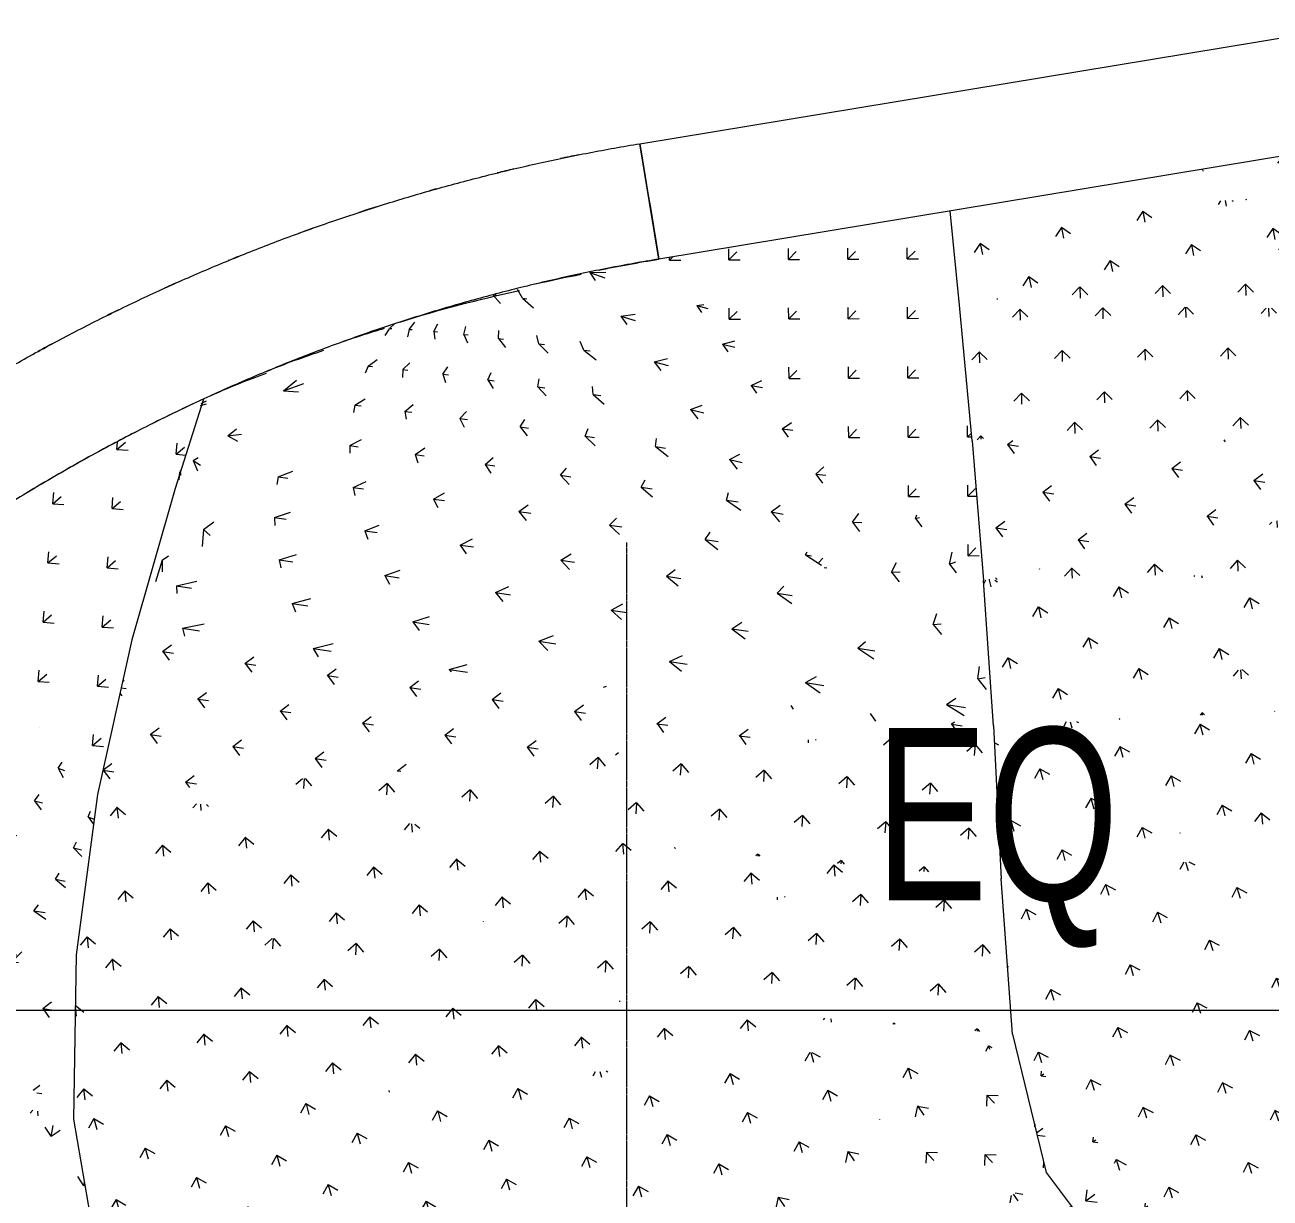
# Model space of a CAD drawing. Header units: millimetres. Extents: x 15878 to 679837, y -72324 to 391440.
# Drawn here: x 49766 to 55089, y -13155 to -8139 of the extents above; entities that cross this region are included whole.
import ezdxf

# ---------------------------------------------------------------- set-up
doc = ezdxf.new("R2010")
doc.units = ezdxf.units.MM
doc.linetypes.add('Grid Line__1_200_', pattern=[10.5, 6, -1.5, 1.5, -1.5])
for name, color, linetype, lineweight in [('A-ANNO-DIMS', 211, 'Continuous', 5), ('A-ANNO-DIMS-500', 211, 'Continuous', 5), ('A-FLOR', 192, 'Continuous', 5), ('A-FLOR-PATT', 8, 'Continuous', 5), ('A-WALL', 113, 'Continuous', 5), ('S-GRID', 1, 'Continuous', 5)]:
    doc.layers.add(name, color=color, linetype=linetype, lineweight=lineweight)
doc.styles.add('Arial', font='arial.ttf', dxfattribs={"width": 0.7, "height": 737.649701})
doc.dimstyles.new('Linear_-_1_5mm_Arial', dxfattribs={"dimscale": 304.8, "dimtxt": 750, "dimasz": 1.64042, "dimexe": 1.64042, "dimexo": 0.0625, "dimgap": 0.82021, "dimtad": 1, "dimdec": 0, "dimzin": 0, "dimdsep": 46, "dimtxsty": 'Arial', "dimblk1": 'OBLIQUE', "dimblk2": 'OBLIQUE', "dimsah": 1, "dimcen": 0.09, "dimadec": 0, "dimazin": 0, "dimtfac": 1, "dimtdec": 4, "dimtix": 1, "dimtmove": 0, "dimatfit": 3, "dimfxl": 1.64042, "dimfxlon": 1, "dimtvp": 1, "dimtolj": 1, "dimtzin": 0, "dimarcsym": 2})

# ---------------------------------------------------------------- blocks, each defined once
blk = doc.blocks.new('Walls 12 - Walls 12-7980075-1_F')
at = {"layer": 'A-WALL', "flags": 128}
for points in [[(52394.6, -8646.9), (52406.2, -8717.4), (52417.8, -8787.9), (52429.5, -8858.4), (52441.1, -8928.8), (52452.7, -8999.3), (52464.4, -9069.8), (52476, -9140.3)], [(49267, -10475.8), (49225.2, -10417.9), (49183.4, -10359.9), (49141.6, -10302), (49099.8, -10244.1), (49058, -10186.2), (49016.2, -10128.2), (48974.4, -10070.3)]]:
    blk.add_lwpolyline(points, dxfattribs=at)
at = {"layer": 'A-WALL'}
for points in [[(48974.4, -10070.3), (49033.8, -10027.4), (49153.8, -9943.3), (49337.2, -9822), (49523.8, -9705.7), (49713.5, -9594.5), (49906.2, -9488.5), (50101.6, -9387.8), (50299.8, -9292.4), (50500.4, -9202.5), (50703.4, -9118), (50908.6, -9039.1), (51115.9, -8965.7), (51325.1, -8898), (51536.1, -8836), (51748.6, -8779.8), (51962.7, -8729.3), (52178, -8684.7), (52322.2, -8658.9), (52394.6, -8646.9)], [(52476, -9140.3), (52403.9, -9152.2), (52260.1, -9178), (52045.6, -9223.1), (51832.4, -9274.3), (51620.9, -9331.6), (51411, -9395), (51203.1, -9464.4), (50997.3, -9539.8), (50793.7, -9621.1), (50592.6, -9708.3), (50394, -9801.2), (50198.2, -9899.7), (50005.4, -10003.9), (49815.6, -10113.6), (49629.1, -10228.8), (49445.9, -10349.2), (49326.2, -10433), (49267, -10475.8)]]:
    blk.add_open_spline(points, degree=3, dxfattribs=at)
blk = doc.blocks.new('FP_183-1_F')
at = {"layer": 'A-FLOR-PATT'}
for p, q in [((49185.5, -10534.3), (49188.6, -10574.3)), ((49189.2, -10531.7), (49228.7, -10537.6)), ((49210.3, -10516.6), (49244.4, -10496.7)), ((49216.7, -10758.2), (49268.8, -10725.7)), ((49216.7, -10758.2), (49259.7, -10765)), ((49216.7, -10758.2), (49226.4, -10799.9)), ((49515.4, -10813), (49536.7, -10797.2)), ((49515.4, -10813), (49550.6, -10821)), ((49515.4, -10813), (49524.5, -10855.1)), ((48927.4, -10929.3), (48983.1, -10897.5)), ((48927.4, -10929.3), (48977.9, -10935.3)), ((48927.4, -10929.3), (48944.2, -10969.3)), ((49282.4, -10977.7), (49327.5, -10947)), ((49282.4, -10977.7), (49325, -10984.7)), ((49282.4, -10977.7), (49298.6, -11018.1)), ((49577.8, -11034.5), (49612.4, -11005.1)), ((48619, -11096.3), (48678.3, -11065.3)), ((49577.8, -11034.5), (49612.5, -11042.7)), ((49577.8, -11034.5), (49593.3, -11075.2)), ((48619, -11096.3), (48677.2, -11101.7)), ((48619, -11096.3), (48643.1, -11134.7)), ((49031.3, -11139.9), (49079.8, -11109.7)), ((49031.3, -11139.9), (49081.4, -11146.2)), ((49031.3, -11139.9), (49054.7, -11178.7)), ((49382.9, -11190.2), (49420.8, -11161.1)), ((49829, -11140.8), (49829.4, -11141.9)), ((48291.3, -11258.4), (48354.2, -11228.4)), ((49382.9, -11190.2), (49425, -11197.5)), ((49382.9, -11190.2), (49405.7, -11229.3)), ((49674.7, -11248.6), (49702.2, -11220.9)), ((48291.3, -11258.4), (48357.3, -11263.6)), ((48291.3, -11258.4), (48322.7, -11295.5)), ((48761.8, -11298.9), (48813.8, -11269.4)), ((49674.7, -11248.6), (49709, -11257)), ((49674.7, -11248.6), (49696.8, -11287.9)), ((48761.8, -11298.9), (48819.5, -11304.6)), ((48761.8, -11298.9), (48792.6, -11336.3)), ((49170.6, -11344.4), (49211.8, -11315.7)), ((49907.8, -11316.3), (49925, -11290.3)), ((49907.8, -11316.3), (49934.3, -11326)), ((49907.8, -11316.3), (49929.1, -11355.9)), ((49170.6, -11344.4), (49220.2, -11350.9)), ((49170.6, -11344.4), (49200.7, -11382.1)), ((49518.6, -11396.3), (49549.1, -11368.6)), ((48473.6, -11454.1), (48529.1, -11425.3)), ((49518.6, -11396.3), (49560.2, -11403.7)), ((49518.6, -11396.3), (49547.9, -11434.3)), ((49806.6, -11455.9), (49826.7, -11429.6)), ((48473.6, -11454.1), (48539.1, -11459.5)), ((48473.6, -11454.1), (48511.9, -11490.3)), ((48940.6, -11496.4), (48985.1, -11468.1)), ((48940.6, -11496.4), (48997.8, -11502.3)), ((48940.6, -11496.4), (48978.1, -11532.9)), ((49806.6, -11455.9), (49840.3, -11464.5)), ((49806.6, -11455.9), (49835.2, -11494.1)), ((49345.6, -11543.4), (49379.4, -11515.9)), ((49345.6, -11543.4), (49394.7, -11550.1)), ((49345.6, -11543.4), (49382.5, -11580.1)), ((50035.8, -11524.5), (50045.8, -11499.9)), ((50035.8, -11524.5), (50060.9, -11534)), ((50035.8, -11524.5), (50058, -11555.1)), ((49689.7, -11596.5), (49712.9, -11570.1)), ((49689.7, -11596.5), (49730.8, -11604.1)), ((49689.7, -11596.5), (49725.8, -11633.4)), ((48712.5, -11633.9), (48740.4, -11617.8)), ((49973.8, -11657), (49986.6, -11632)), ((49973.8, -11657), (50007, -11665.6)), ((49973.8, -11657), (50009.1, -11694.1)), ((49155.6, -11689.2), (49192.6, -11662)), ((49155.6, -11689.2), (49212.4, -11695.3)), ((49155.6, -11689.2), (49200, -11724.9)), ((49556.8, -11737.4), (49583, -11711)), ((49556.8, -11737.4), (49605.4, -11744.2)), ((49556.8, -11737.4), (49600.4, -11773.3)), ((49896.8, -11791.4), (49912.4, -11766.1)), ((49896.8, -11791.4), (49937.4, -11799.1)), ((49896.8, -11791.4), (49939.7, -11827.4)), ((49407.4, -11878.1), (49436.7, -11851.8)), ((49407.4, -11878.1), (49463.6, -11884.3)), ((49407.4, -11878.1), (49458.7, -11913.1)), ((49804.4, -11927.1), (49823, -11901.6)), ((49804.4, -11927.1), (49852.5, -11934)), ((49804.4, -11927.1), (49855, -11962.3))]:
    blk.add_line(p, q, dxfattribs=at)
blk = doc.blocks.new('FP_185-1_F')
at = {"layer": 'A-FLOR-PATT'}
for p, q in [((51766.3, -9293.4), (51799.1, -9330.7)), ((51770.7, -9292.3), (51780.5, -9293.4)), ((51893.1, -9307.5), (51872.1, -9269.7)), ((51893.1, -9307.5), (51911.8, -9310)), ((51893.1, -9307.5), (51939.6, -9348.6)), ((51680, -9316.6), (51680.5, -9317.3)), ((51325.6, -9435.4), (51344.8, -9418.2)), ((51408.3, -9440.6), (51433, -9409.8)), ((51514, -9449.2), (51530.7, -9417.1)), ((51322.6, -9439.1), (51304.6, -9466.3)), ((51324.7, -9436.5), (51334.3, -9436.8)), ((51408.3, -9440.6), (51400.6, -9472.5)), ((51408.3, -9440.6), (51421, -9441.5)), ((51514, -9449.2), (51529.6, -9450.6)), ((51514, -9449.2), (51518.4, -9483.1)), ((51641.5, -9462.3), (51650.2, -9429.1)), ((51641.5, -9462.3), (51660, -9464.4)), ((51641.5, -9462.3), (51658.1, -9498.4)), ((51790.9, -9480.1), (51791.5, -9445.6)), ((51962.1, -9502.4), (51954.7, -9466.7)), ((51790.9, -9480.1), (51812.3, -9482.7)), ((51790.9, -9480.1), (51819.6, -9518.2)), ((51962.1, -9502.4), (51986.4, -9505.7)), ((51962.1, -9502.4), (52003, -9542.6)), ((52155.1, -9529.2), (52139.7, -9492.3)), ((52155.1, -9529.2), (52182.4, -9533.1)), ((52155.1, -9529.2), (52208.2, -9571.4)), ((51233, -9597.6), (51271.4, -9569.1)), ((51233, -9597.6), (51219.7, -9628.5)), ((51233, -9597.6), (51251.4, -9599.4)), ((51381.5, -9612.9), (51380.4, -9645.8)), ((51381.5, -9612.9), (51411.9, -9583.1)), ((51381.5, -9612.9), (51402.9, -9615.2)), ((51552, -9632.7), (51574.3, -9601.6)), ((51552, -9632.7), (51576.3, -9635.6)), ((51552, -9632.7), (51563.1, -9667.8)), ((51744.4, -9657), (51758.6, -9624.7)), ((51744.4, -9657), (51771.5, -9660.6)), ((51744.4, -9657), (51767.6, -9694.2)), ((51958.6, -9685.9), (51964.7, -9652.3)), ((51958.6, -9685.9), (51988.6, -9690)), ((51958.6, -9685.9), (51993.9, -9725.1)), ((52194.6, -9719.2), (52192.7, -9684.4)), ((51176.4, -9764.5), (51220.4, -9737)), ((52194.6, -9719.2), (52227.5, -9723.9)), ((52194.6, -9719.2), (52242.1, -9760.5)), ((51176.4, -9764.5), (51169.8, -9796.5)), ((51176.4, -9764.5), (51203.5, -9767.8)), ((51389.9, -9791.2), (51425.9, -9762.4)), ((51389.9, -9791.2), (51419.9, -9795)), ((51389.9, -9791.2), (51395.4, -9825.3)), ((51625.3, -9822.3), (51653.2, -9792.2)), ((51625.3, -9822.3), (51658.2, -9826.7)), ((51625.3, -9822.3), (51643, -9858.5)), ((51882.5, -9857.8), (51902.3, -9826.4)), ((51882.5, -9857.8), (51918.2, -9862.8)), ((51882.5, -9857.8), (51912.3, -9896.1)), ((52161.5, -9897.7), (52173.2, -9865.1)), ((52161.5, -9897.7), (52200.1, -9903.3)), ((52161.5, -9897.7), (52203.5, -9938.1)), ((51155.2, -9937.5), (51204.8, -9911)), ((51155.2, -9937.5), (51190.9, -9942.3)), ((51155.2, -9937.5), (51155.2, -9970.7)), ((51433.7, -9975.5), (51475.1, -9947.7)), ((52462.3, -9941.9), (52465.9, -9908)), ((52462.3, -9941.9), (52503.8, -9948.1)), ((52462.3, -9941.9), (52516.4, -9984.3)), ((51433.7, -9975.5), (51472.2, -9980.9)), ((51433.7, -9975.5), (51445.8, -10010.8)), ((51733.9, -10017.9), (51767.3, -9988.8)), ((50847.8, -10071.7), (50911, -10047.5)), ((51733.9, -10017.9), (51775.3, -10023.8)), ((51733.9, -10017.9), (51758.2, -10055.3)), ((52055.9, -10064.6), (52081.3, -10034.2)), ((50847.8, -10071.7), (50842.2, -10103.8)), ((50847.8, -10071.7), (50889.2, -10077.4)), ((51169.4, -10116.7), (51224.5, -10091.2)), ((52055.9, -10064.6), (52100.3, -10071.1)), ((52055.9, -10064.6), (52092.4, -10104)), ((52399.7, -10115.4), (52417, -10083.8)), ((51169.4, -10116.7), (51213.6, -10123)), ((51169.4, -10116.7), (51176, -10151)), ((51512.7, -10166.1), (51559.7, -10139.2)), ((51512.7, -10166.1), (51559.9, -10172.9)), ((51512.7, -10166.1), (51531.5, -10202.4)), ((52399.7, -10115.4), (52446.9, -10122.5)), ((52399.7, -10115.4), (52448.3, -10156.9)), ((52765.3, -10170.5), (52774.4, -10137.5)), ((51877.8, -10219.6), (51916.7, -10191.4)), ((51877.8, -10219.6), (51927.9, -10227)), ((51877.8, -10219.6), (51908.7, -10258.1)), ((52765.3, -10170.5), (52815.3, -10178.1)), ((52765.3, -10170.5), (52826, -10214)), ((50832.4, -10245.6), (50901.1, -10222.4)), ((50832.4, -10245.6), (50882.4, -10252.8)), ((50832.4, -10245.6), (50833.5, -10278.9)), ((52264.7, -10277.3), (52295.5, -10247.8)), ((51218.9, -10302), (51279.5, -10277.5)), ((51218.9, -10302), (51271.8, -10309.8)), ((51218.9, -10302), (51232.1, -10337.5)), ((52264.7, -10277.3), (52317.6, -10285.3)), ((52264.7, -10277.3), (52307.8, -10317.9)), ((52673.3, -10339.1), (52696, -10308.3)), ((51627.1, -10362.6), (51679.7, -10336.7)), ((51627.1, -10362.6), (51682.9, -10371)), ((51627.1, -10362.6), (51652.5, -10400.2)), ((52673.3, -10339.1), (52729.1, -10347.6)), ((52673.3, -10339.1), (52728.5, -10381.7)), ((50852.4, -10425.7), (50926.7, -10403.5)), ((50852.4, -10425.7), (50911, -10434.4)), ((50852.4, -10425.7), (50860.1, -10460.1)), ((52057.1, -10427.3), (52101.5, -10400.1)), ((52057.1, -10427.3), (52115.7, -10436.2)), ((52057.1, -10427.3), (52094.6, -10466.9)), ((53103.5, -10404.9), (53110.1, -10391.2)), ((53103.5, -10404.9), (53128.8, -10408.7)), ((53103.5, -10404.9), (53170.9, -10449.5)), ((51303.8, -10493.5), (51370, -10469.9)), ((52508.8, -10496), (52545.1, -10467.5)), ((50413.2, -10536.8), (50501.1, -10516.9)), ((50413.2, -10536.8), (50477.5, -10546.6)), ((50413.2, -10536.8), (50415.3, -10570.3)), ((51303.8, -10493.5), (51365.3, -10502.8)), ((51303.8, -10493.5), (51323.7, -10530.1)), ((51776.9, -10565.3), (51835, -10540.3)), ((52508.8, -10496), (52570.3, -10505.4)), ((52508.8, -10496), (52558.5, -10537.6)), ((52982.1, -10568.6), (53010.4, -10538.8)), ((50907.8, -10612), (50987.6, -10590.7)), ((51776.9, -10565.3), (51841.3, -10575.1)), ((51776.9, -10565.3), (51808.9, -10604)), ((52982.1, -10568.6), (53046.5, -10578.5)), ((52982.1, -10568.6), (53043.9, -10612.3)), ((50907.8, -10612), (50975, -10622.2)), ((50907.8, -10612), (50922.1, -10647.6)), ((52271.7, -10641), (52321.7, -10614.7)), ((52271.7, -10641), (52338.9, -10651.3)), ((52271.7, -10641), (52315.9, -10681.7)), ((50439.1, -10717.9), (50532.5, -10699)), ((51424.1, -10691.1), (51495.8, -10668.4)), ((51424.1, -10691.1), (51494.2, -10701.8)), ((51424.1, -10691.1), (51450.6, -10728.8)), ((52788.1, -10720.6), (52830, -10693)), ((50439.1, -10717.9), (50512, -10729.2)), ((50439.1, -10717.9), (50447.9, -10752.6)), ((51962.1, -10774), (52025.6, -10750)), ((52788.1, -10720.6), (52858.2, -10731.4)), ((52788.1, -10720.6), (52844.5, -10763.3)), ((50998.6, -10804.4), (51083.9, -10784.1)), ((50998.6, -10804.4), (51074.4, -10816.2)), ((50998.6, -10804.4), (51019.6, -10841.2)), ((51962.1, -10774), (52035, -10785.2)), ((51962.1, -10774), (52000.7, -10813.8)), ((53326.2, -10803.9), (53360, -10775)), ((53326.2, -10803.9), (53399.2, -10815.3)), ((53326.2, -10803.9), (53394.7, -10848.7)), ((52521.6, -10860.7), (52577.1, -10835.3)), ((51579.8, -10894.7), (51657, -10873)), ((51579.8, -10894.7), (51658.4, -10906.9)), ((51579.8, -10894.7), (51588.1, -10904.6)), ((52521.6, -10860.7), (52597.5, -10872.4)), ((52521.6, -10860.7), (52572.4, -10902.5)), ((52239.6, -10969.7), (52251.7, -10965.6)), ((53102.8, -10951), (53150.3, -10924.4)), ((53102.8, -10951), (53181.5, -10963.3)), ((53102.8, -10951), (53165.8, -10994.9)), ((53705.6, -11045.1), (53745, -11017.1)), ((53705.6, -11045.1), (53787.2, -11057.8)), ((53705.6, -11045.1), (53780.7, -11090.9))]:
    blk.add_line(p, q, dxfattribs=at)
blk = doc.blocks.new('FP_186-1_F')
at = {"layer": 'A-FLOR-PATT'}
for p, q in [((50871.5, -9703.7), (50926.4, -9658.5)), ((50871.5, -9703.7), (50957.8, -9672.2)), ((50871.5, -9703.7), (50935.5, -9707.3)), ((50516.8, -9766.5), (50542.4, -9758.4)), ((50519.8, -9757), (50541.6, -9746.7)), ((50633.1, -9895.6), (50670.9, -9866)), ((50633.1, -9895.6), (50691.2, -9888.9)), ((50633.1, -9895.6), (50674.3, -9918.7)), ((50485.5, -10001.7), (50506.3, -9988.4)), ((50485.5, -10001.7), (50515.6, -10021)), ((50485.5, -10001.7), (50504.1, -10045.4)), ((50426.6, -10050.8), (50424.1, -10084.7)), ((50428.7, -10044.2), (50430.2, -10065.8)), ((50529.8, -10297), (50573.1, -10263.3)), ((50529.8, -10297), (50522.8, -10369)), ((50529.8, -10297), (50557.8, -10322)), ((50353, -10427.1), (50323.5, -10519.4)), ((50353, -10427.1), (50379.2, -10409.2)), ((50353, -10427.1), (50353, -10477.6))]:
    blk.add_line(p, q, dxfattribs=at)
blk = doc.blocks.new('FP_187-1_F')
at = {"layer": 'A-FLOR-PATT'}
for p, q in [((52180.2, -9198), (52249, -9195.6)), ((52180.2, -9198), (52245.2, -9219.9)), ((52180.2, -9198), (52204.2, -9232.1)), ((52638.2, -9338.9), (52667.7, -9334.4)), ((52638.2, -9338.9), (52684.8, -9351.2)), ((52638.2, -9338.9), (52657.9, -9369.2)), ((52312.7, -9383.7), (52375.2, -9375.7)), ((52312.7, -9383.7), (52374.8, -9402.9)), ((52312.7, -9383.7), (52338.8, -9419.5)), ((52748.3, -9504.5), (52800.8, -9489.7)), ((52748.3, -9504.5), (52800.3, -9516.3)), ((52748.3, -9504.5), (52770.2, -9536.7)), ((52456.6, -9578.9), (52512.8, -9565.5)), ((52456.6, -9578.9), (52515.7, -9595.5)), ((52456.6, -9578.9), (52484.9, -9616.5)), ((52869.9, -9680.1), (52916, -9659.6)), ((52869.9, -9680.1), (52919, -9689.1)), ((52869.9, -9680.1), (52893.9, -9714.1)), ((52611.9, -9783.6), (52661.8, -9764.8)), ((52611.9, -9783.6), (52668.1, -9797.7)), ((52611.9, -9783.6), (52642.3, -9823)), ((53002.9, -9865.4), (53042.7, -9839.4)), ((53002.9, -9865.4), (53049, -9871.8)), ((53002.9, -9865.4), (53029.1, -9901.2)), ((52778.6, -9997.6), (52822.2, -9973.6)), ((52778.6, -9997.6), (52831.9, -10009.2)), ((52778.6, -9997.6), (52811.2, -10038.8)), ((53147.4, -10060.4), (53180.9, -10029)), ((53147.4, -10060.4), (53190.5, -10064.3)), ((53147.4, -10060.4), (53175.7, -10098)), ((52956.7, -10220.9), (52994, -10191.7)), ((52956.7, -10220.9), (53007, -10230.1)), ((52956.7, -10220.9), (52991.3, -10263.8)), ((53303.2, -10264.9), (53330.4, -10228.2)), ((53303.2, -10264.9), (53343.5, -10266.3)), ((53303.2, -10264.9), (53333.7, -10304.4)), ((53573.6, -10248.7), (53579.4, -10233.6)), ((53573.6, -10248.7), (53590.9, -10244.9)), ((53573.6, -10248.7), (53599.9, -10284.6)), ((53160.3, -10437.8), (53177.1, -10419)), ((53718.7, -10443.9), (53729.4, -10393.6)), ((53182.5, -10458.6), (53193.4, -10460.1)), ((53470.5, -10479), (53491.4, -10436.9)), ((53470.5, -10479), (53507.8, -10477.9)), ((53470.5, -10479), (53503.1, -10520.2)), ((53718.7, -10443.9), (53745.8, -10434.5)), ((53718.7, -10443.9), (53747.1, -10481.6)), ((53649.2, -10702.4), (53663.8, -10655.2)), ((53649.2, -10702.4), (53683.5, -10698.9)), ((53649.2, -10702.4), (53683.9, -10745.3)), ((53839.2, -10935.1), (53847.5, -10882.7)), ((53839.2, -10935.1), (53870.6, -10929.2)), ((53839.2, -10935.1), (53876, -10979.7))]:
    blk.add_line(p, q, dxfattribs=at)
blk = doc.blocks.new('DIMBLOCK19-1_F')
at = {"layer": 'A-ANNO-DIMS-500'}
for p, q in [((49501.8, -11851.2), (49501.8, -12851.2)), ((49501.8, -12351.2), (49501.8, -11851.2)), ((58314.3, -11851.2), (58314.3, -12851.2)), ((58314.3, -12351.2), (58314.3, -11851.2)), ((49501.8, -12351.2), (49751.8, -12101.2)), ((58314.3, -12351.2), (58564.3, -12101.2)), ((49501.8, -12351.2), (49251.8, -12601.2)), ((49501.8, -12351.2), (58314.3, -12351.2)), ((58314.3, -12351.2), (58064.3, -12601.2))]:
    blk.add_line(p, q, dxfattribs=at)
at = {"layer": 'A-ANNO-DIMS-500', "color": 0, "insert": (53400.4, -11144.3), "char_height": 737.65, "width": 1218.462, "attachment_point": 1, "line_spacing_factor": 0.938532, "style": 'Arial'}
blk.add_mtext('EQ', dxfattribs=at)
blk = doc.blocks.new('_Oblique')
at = {"color": 0, "linetype": 'ByBlock', "lineweight": -2}
blk.add_line((-0.5, -0.5), (0.5, 0.5), dxfattribs=at)

msp = doc.modelspace()

# ---------------------------------------------------------------- hatches: boundary and pattern name
at = {"layer": 'A-FLOR-PATT'}
h = msp.add_hatch(dxfattribs=at)
h.set_pattern_fill('FP_1170', color=256, style=0, pattern_type=2)
h.set_pattern_definition([(273.649, (93820.83, 33497.49), (188.2339, -168.15895), [47.624, -311.578]), (229.011, (93820.83, 33497.5), (188.2344, -168.1592), [47.274, -204.853]), (318.224, (93820.83, 33497.5), (165.3728, 190.3149), [47.326, -205.081])])
h.paths.add_polyline_path([(53722.1, -8934.5), (56717.3, -8822.4), (56698.6, -8642.5), (55469.8, -8645.9), (53761.3, -8928)], flags=0)
h = msp.add_hatch(dxfattribs=at)
h.set_pattern_fill('FP_1168', color=256, style=0, pattern_type=2)
h.set_pattern_definition([(281.026, (87179.71, 40347.34), (208.15666, -141.9219), [47.619, -311.546]), (236.488, (87179.7, 40347.34), (208.1568, -141.9225), [47.363, -205.24]), (325.713, (87179.7, 40347.34), (139.4668, 210.6106), [47.238, -204.697])])
h.paths.add_polyline_path([(53761.3, -9336.9), (56698.6, -8823.1), (53722.1, -8934.5), (53744.8, -9166.9)], flags=0)
h = msp.add_hatch(dxfattribs=at)
h.set_pattern_fill('FP_1169', color=256, style=0, pattern_type=2)
h.set_pattern_definition([(271.076, (95342.55, 30911.6), (180.52917, -176.70807), [47.618, -311.543]), (226.384, (95342.55, 30911.6), (180.5303, -176.7077), [47.236, -204.69]), (315.613, (95342.55, 30911.6), (173.7846, 182.3898), [47.366, -205.254])])
h.paths.add_polyline_path([(56781.9, -9366.3), (56717.3, -8822.4), (53761.3, -9336.9), (56469.9, -9363.3)], flags=0)
h = msp.add_hatch(dxfattribs=at)
h.set_pattern_fill('FP_992', color=256, style=0, pattern_type=2)
h.set_pattern_definition([(45.293, (-30846.44, 1604.72), (-1.2989, 253.9965), [47.625, -311.585]), (0.293, (-30846.44, 1604.72), (-1.2989, 253.9967), [47.625, -206.375]), (90.293, (-30846.44, 1604.72), (-253.9967, -1.2989), [47.625, -206.375])])
h.paths.add_polyline_path([(53863.7, -10513.8), (53761.3, -9336.9), (53722.1, -8934.5), (52476, -9140.3), (53814.8, -10465.4)], flags=0)
h = msp.add_hatch(dxfattribs=at)
h.set_pattern_fill('FP_1172', color=256, style=0, pattern_type=2)
h.set_pattern_definition([(271.028, (95294.42, 30996.54), (180.383, -176.7452), [47.621, -311.562]), (226.358, (95294.42, 30996.54), (180.386, -176.7423), [47.255, -204.771]), (315.584, (95294.42, 30996.54), (173.9376, 182.381), [47.351, -205.189])])
h.paths.add_polyline_path([(53814.8, -9917.1), (56781.9, -9366.3), (53761.3, -9336.9), (53814.2, -9911.2)], flags=0)
h = msp.add_hatch(dxfattribs=at)
h.set_pattern_fill('FP_1154', color=256, style=0, pattern_type=2)
h.set_pattern_definition([(271.816, (94431.04, 31549.3), (182.8383, -174.4245), [47.616, -311.528]), (227.105, (94431.04, 31549.3), (182.8394, -174.4233), [47.231, -204.667]), (316.349, (94431.04, 31549.3), (171.4572, 184.5399), [47.38, -205.313])])
h.paths.add_polyline_path([(53814.8, -9917.1), (56862.1, -9906.9), (56781.9, -9366.3), (53847, -9911.2)], flags=0)
h = msp.add_hatch(dxfattribs=at)
h.set_pattern_fill('FP_822', color=256, style=0, pattern_type=2)
h.set_pattern_definition([(40.296, (-29913.23, 11161.58), (20.83004, 253.14427), [47.625, -311.585]), (355.296, (-29913.23, 11161.58), (20.83005, 253.14444), [47.625, -206.375]), (85.296, (-29913.23, 11161.58), (-253.14444, 20.83005), [47.625, -206.375])])
h.paths.add_polyline_path([(50075.4, -11429.2), (50222.8, -10767.4), (50453.1, -9979), (50529.7, -9738.9), (50239.7, -9880.1), (49879.6, -10078.7), (49629.6, -10231.3), (49394.4, -10387.5), (49269.8, -10479.1), (50050.3, -11399.6)], flags=0)
h = msp.add_hatch(dxfattribs=at)
h.set_pattern_fill('FP_1047', color=256, style=0, pattern_type=2)
h.set_pattern_definition([(351.684, (5107.05, 33667.99), (200.40565, 152.0991), [47.024, -307.655]), (306.507, (5107.05, 33668), (200.4054, 152.0997), [47.447, -205.603]), (37.197, (5107.05, 33668), (-150.5446, 203.3969), [47.173, -204.415])])
h.paths.add_polyline_path([(53863.7, -10513.8), (56862.1, -9906.9), (53814.8, -9917.1)], flags=0)
h = msp.add_hatch(dxfattribs=at)
h.set_pattern_fill('FP_1151', color=256, style=0, pattern_type=2)
h.set_pattern_definition([(272.909, (93065.13, 32531.52), (186.2174, -170.98483), [47.612, -311.503]), (228.167, (93065.13, 32531.52), (186.2189, -170.9841), [47.226, -204.648]), (317.442, (93065.13, 32531.52), (167.9912, 187.6687), [47.402, -205.408])])
h.paths.add_polyline_path([(53863.7, -10513.8), (56966, -10442.5), (56862.1, -9906.9), (53932.9, -10499.8)], flags=0)
h = msp.add_hatch(dxfattribs=at)
h.set_pattern_fill('FP_1150', color=256, style=0, pattern_type=2)
h.set_pattern_definition([(283.665, (83095.26, 42796.82), (214.59175, -131.8017), [47.607, -311.469]), (239.134, (83095.26, 42796.82), (214.5909, -131.8022), [47.425, -205.508]), (328.442, (83095.26, 42796.82), (129.7614, 217.1101), [47.219, -204.616])])
h.paths.add_polyline_path([(53906, -11135.2), (56966, -10442.5), (53863.7, -10513.8), (53873.4, -10655.4)], flags=0)
h = msp.add_hatch(dxfattribs=at)
h.set_pattern_fill('FP_1152', color=256, style=0, pattern_type=2)
h.set_pattern_definition([(274.458, (91333.82, 33915.99), (190.9096, -165.96303), [47.607, -311.468]), (229.674, (91333.82, 33915.99), (190.9085, -165.9639), [47.227, -204.651]), (318.998, (91333.82, 33915.99), (163.0009, 192.0247), [47.431, -205.532])])
h.paths.add_polyline_path([(53906, -11135.2), (57101.3, -10971.3), (56966, -10442.5), (53939.5, -11127.6)], flags=0)
h = msp.add_hatch(dxfattribs=at)
h.set_pattern_fill('FP_877', color=256, style=0, pattern_type=2)
h.set_pattern_definition([(351.684, (6759.81, 35122.35), (202.31657, 151.93194), [47.193, -308.756]), (306.386, (6759.81, 35122.35), (202.315, 151.934), [47.376, -205.298]), (36.905, (6759.81, 35122.35), (-149.88885, 203.4138), [47.44, -205.573])])
h.paths.add_polyline_path([(50075.4, -11429.2), (53906, -11135.2), (50222.8, -10767.4), (50082, -11399.6)], flags=0)
h = msp.add_hatch(dxfattribs=at)
h.set_pattern_fill('FP_1153', color=256, style=0, pattern_type=2)
h.set_pattern_definition([(285.264, (80911.55, 44215.63), (218.3063, -125.55745), [47.598, -311.412]), (240.722, (80911.55, 44215.63), (218.3071, -125.5565), [47.461, -205.663]), (330.095, (80911.55, 44215.63), (123.7901, 220.788), [47.22, -204.619])])
h.paths.add_polyline_path([(53939.5, -11789.2), (57101.3, -10971.3), (53906, -11135.2)], flags=0)
h = msp.add_hatch(dxfattribs=at)
h.set_pattern_fill('FP_1147', color=256, style=0, pattern_type=2)
h.set_pattern_definition([(276.54, (89144.07, 35754.29), (197.00585, -158.9671), [47.6, -311.423]), (231.706, (89144.07, 35754.3), (197.0048, -158.9688), [47.235, -204.687]), (321.099, (89144.07, 35754.3), (156.1152, 197.719), [47.464, -205.679])])
h.paths.add_polyline_path([(53939.5, -11789.2), (57276.4, -11489.5), (57101.3, -10971.3), (54778.6, -11572.1)], flags=0)
h = msp.add_hatch(dxfattribs=at)
h.set_pattern_fill('FP_1004', color=256, style=0, pattern_type=2)
h.set_pattern_definition([(265.743, (97956.54, 29712.91), (164.2764, -192.68187), [47.619, -311.544]), (220.916, (97956.54, 29712.91), (164.2752, -192.6827), [47.376, -205.297]), (310.45, (97956.54, 29712.91), (190.9372, 165.4896), [47.476, -205.729])])
h.paths.add_polyline_path([(53939.5, -11789.2), (53906, -11135.2), (50075.4, -11429.2), (53906, -11786)], flags=0)
h = msp.add_hatch(dxfattribs=at)
h.set_pattern_fill('FP_820', color=256, style=0, pattern_type=2)
h.set_pattern_definition([(351.684, (56108.81, 42814.92), (200.88257, 152.11224), [47.028, -307.681]), (306.423, (56108.81, 42814.92), (200.8831, 152.112), [47.399, -205.398]), (37.134, (56108.81, 42814.92), (-150.098, 203.4137), [47.246, -204.731])])
h.paths.add_polyline_path([(49973.6, -12817.4), (49984.3, -12114.3), (47932.2, -11338.3), (49704.6, -12622.5)], flags=0)
h = msp.add_hatch(dxfattribs=at)
h.set_pattern_fill('FP_1005', color=256, style=0, pattern_type=2)
h.set_pattern_definition([(275.279, (90145.66, 39970.07), (193.90694, -161.73447), [47.605, -311.457]), (230.594, (90145.66, 39970.07), (193.907, -161.7338), [47.515, -205.899]), (320.169, (90145.66, 39970.07), (160.8713, 195.8049), [47.344, -205.159])])
h.paths.add_polyline_path([(49984.3, -12114.3), (53939.5, -11789.2), (50075.4, -11429.2), (50012.8, -11900.2)], flags=0)
h = msp.add_hatch(dxfattribs=at)
h.set_pattern_fill('FP_1145', color=256, style=0, pattern_type=2)
h.set_pattern_definition([(287.006, (78657.9, 45555.59), (222.2131, -118.8581), [47.599, -311.415]), (242.427, (78657.9, 45555.6), (222.2149, -118.8559), [47.479, -205.741]), (331.859, (78657.9, 45555.6), (117.21, 224.4591), [47.251, -204.753])])
h.paths.add_polyline_path([(53988.4, -12453.9), (57276.4, -11489.5), (53939.5, -11789.2), (53965.6, -12143.9)], flags=0)
h = msp.add_hatch(dxfattribs=at)
h.set_pattern_fill('FP_1146', color=256, style=0, pattern_type=2)
h.set_pattern_definition([(287.708, (78609.79, 43898.44), (224.2588, -118.15645), [47.553, -311.114]), (242.741, (78609.8, 43898.44), (224.2597, -118.1546), [47.145, -204.296]), (332.217, (78609.8, 43898.44), (115.1623, 223.5184), [47.528, -205.954])])
h.paths.add_polyline_path([(54976, -13708.8), (57276.4, -11489.5), (53988.4, -12453.9), (54915.8, -13632.4)], flags=0)
h = msp.add_hatch(dxfattribs=at)
h.set_pattern_fill('FP_920', color=256, style=0, pattern_type=2)
h.set_pattern_definition([(266.157, (97076.26, 30291.14), (165.76124, -191.5094), [47.618, -311.537]), (221.311, (97076.26, 30291.14), (165.7607, -191.5093), [47.386, -205.341]), (310.878, (97076.26, 30291.14), (189.8322, 166.8377), [47.491, -205.793])])
h.paths.add_polyline_path([(53988.4, -12453.9), (53939.5, -11789.2), (49984.3, -12114.3), (53939.5, -12449.8)], flags=0)
h = msp.add_hatch(dxfattribs=at)
h.set_pattern_fill('FP_914', color=256, style=0, pattern_type=2)
h.set_pattern_definition([(275.831, (89216.75, 40317.77), (195.533, -160.22795), [47.62, -311.552]), (231.098, (89216.75, 40317.77), (195.5352, -160.2259), [47.485, -205.769]), (320.668, (89216.75, 40317.77), (159.0402, 197.0872), [47.399, -205.398])])
h.paths.add_polyline_path([(49973.6, -12817.4), (53988.4, -12453.9), (49984.3, -12114.3), (49983.9, -12143.9)], flags=0)
h = msp.add_hatch(dxfattribs=at)
h.set_pattern_fill('FP_821', color=256, style=0, pattern_type=2)
h.set_pattern_definition([(274.104, (90254.7, 41881.7), (189.29162, -165.30282), [47.596, -311.395]), (229.68, (90254.7, 41881.7), (189.29385, -165.3), [47.406, -205.426]), (318.871, (90254.7, 41881.7), (163.5972, 192.7695), [47.12, -204.189])])
h.paths.add_polyline_path([(47100.3, -12964.8), (49973.6, -12817.4), (47198.8, -12197.3), (47110.1, -12888.1)], flags=0)
h = msp.add_hatch(dxfattribs=at)
h.set_pattern_fill('FP_915', color=256, style=0, pattern_type=2)
h.set_pattern_definition([(285.354, (80290.65, 48074.96), (219.36377, -125.73097), [47.622, -311.563]), (240.612, (80290.65, 48074.96), (219.36315, -125.73175), [47.478, -205.74]), (330.18, (80290.65, 48074.96), (124.2597, 220.6331), [47.408, -205.434])])
h.paths.add_polyline_path([(50088.3, -13481.6), (53988.4, -12453.9), (49973.6, -12817.4)], flags=0)
h = msp.add_hatch(dxfattribs=at)
h.set_pattern_fill('FP_917', color=256, style=0, pattern_type=2)
h.set_pattern_definition([(285.765, (80218.94, 47062.49), (220.54727, -125.2379), [47.573, -311.244]), (240.788, (80218.94, 47062.49), (220.5476, -125.2384), [47.278, -204.872]), (330.41, (80218.94, 47062.49), (123.0592, 220.0813), [47.555, -206.071])])
h.paths.add_polyline_path([(50826.7, -14485), (53988.4, -12453.9), (50088.3, -13481.6), (50516.2, -14063.1)], flags=0)
h = msp.add_hatch(dxfattribs=at)
h.set_pattern_fill('FP_908', color=256, style=0, pattern_type=2)
h.set_pattern_definition([(303.72, (61250.86, 56557.36), (248.40505, -51.5145), [47.531, -310.972]), (258.678, (61250.86, 56557.36), (248.40535, -51.5161), [47.169, -204.4]), (348.284, (61250.86, 56557.36), (49.3878, 246.67445), [47.567, -206.124])])
h.paths.add_polyline_path([(51405, -14835.2), (53988.4, -12453.9), (50826.7, -14485)], flags=0)
h = msp.add_hatch(dxfattribs=at)
h.set_pattern_fill('FP_918', color=256, style=0, pattern_type=2)
h.set_pattern_definition([(312.663, (48188.46, 60895.5), (250.7508, -9.68917), [47.477, -310.614]), (268.176, (48188.46, 60895.5), (250.7507, -9.6872), [47.58, -206.182]), (357.788, (48188.46, 60895.5), (8.0746, 253.6343), [47.051, -203.887])])
h.paths.add_polyline_path([(51405, -14835.2), (54131.2, -13045.2), (53988.4, -12453.9), (51784.9, -14485)], flags=0)
h = msp.add_hatch(dxfattribs=at)
h.set_pattern_fill('FP_1073', color=256, style=0, pattern_type=2)
h.set_pattern_definition([(38.204, (-32530.8, 9459.12), (30.05698, 252.21517), [47.625, -311.585]), (353.204, (-32530.8, 9459.12), (30.057, 252.21534), [47.625, -206.375]), (83.204, (-32530.8, 9459.12), (-252.21534, 30.057), [47.625, -206.375])])
h.paths.add_polyline_path([(54976, -13708.8), (53988.4, -12453.9), (54131.2, -13045.2), (54453.2, -13471.3), (54807.8, -13632.4)], flags=0)
h = msp.add_hatch(dxfattribs=at)
h.set_pattern_fill('FP_745', color=256, style=0, pattern_type=2)
h.set_pattern_definition([(79.107, (-25614.72, -35615.98), (-139.84502, 211.28526), [47.534, -310.991]), (34.143, (-25614.72, -35615.98), (-139.8468, 211.2847), [47.031, -203.799]), (123.5, (-25614.72, -35615.98), (-207.5971, -140.7801), [47.508, -205.866])])
h.paths.add_polyline_path([(50088.3, -13481.6), (49973.6, -12817.4), (47100.3, -12964.8), (49704.6, -13415.2)], flags=0)
h = msp.add_hatch(dxfattribs=at)
h.set_pattern_fill('FP_910', color=256, style=0, pattern_type=2)
h.set_pattern_definition([(304.87, (60277.95, 55136), (249.3463, -47.4003), [47.395, -310.078]), (259.635, (60277.95, 55136), (249.3456, -47.4013), [46.869, -203.099]), (349.237, (60277.95, 55136), (44.9712, 245.8894), [47.59, -206.222])])
h.paths.add_polyline_path([(52070, -15115), (54131.2, -13045.2), (51405, -14835.2)], flags=0)
h = msp.add_hatch(dxfattribs=at)
h.set_pattern_fill('FP_911', color=256, style=0, pattern_type=2)
h.set_pattern_definition([(316.546, (46583.79, 58035.2), (253.48463, 3.6455), [47.465, -310.541]), (271.468, (46583.8, 58035.2), (253.4838, 3.6471), [46.866, -203.088]), (0.824, (46583.8, 58035.2), (-6.4021, 249.8718), [47.533, -205.977])])
h.paths.add_polyline_path([(52781.8, -15347.7), (54131.2, -13045.2), (52070, -15115)], flags=0)
h = msp.add_hatch(dxfattribs=at)
h.set_pattern_fill('FP_916', color=256, style=0, pattern_type=2)
h.set_pattern_definition([(329.351, (27486.42, 58647.5), (241.87665, 61.88), [47.485, -310.668]), (285.162, (27486.42, 58647.5), (241.8771, 61.8798), [47.489, -205.786]), (14.35, (27486.42, 58647.5), (-66.2427, 244.4593), [46.813, -202.854])])
h.paths.add_polyline_path([(52781.8, -15347.7), (54453.2, -13471.3), (54131.2, -13045.2), (52918.2, -15115)], flags=0)

# ---------------------------------------------------------------- linework, layer by layer
at = {"layer": 'A-FLOR'}
for p, q in [((53761.3, -9336.9), (53722.1, -8934.5)), ((53814.8, -9917.1), (53761.3, -9336.9)), ((50529.7, -9738.9), (50407.7, -10121.1)), ((53814.8, -9917.1), (53863.7, -10513.8)), ((50407.7, -10121.1), (50222.8, -10767.4)), ((53906, -11135.2), (53863.7, -10513.8)), ((50222.8, -10767.4), (50075.4, -11429.2)), ((53906, -11135.2), (53939.5, -11789.2)), ((50075.4, -11429.2), (49984.3, -12114.3)), ((53988.4, -12453.9), (53939.5, -11789.2)), ((49984.3, -12114.3), (49973.6, -12817.4)), ((53988.4, -12453.9), (54131.2, -13045.2)), ((49973.6, -12817.4), (50088.3, -13481.6)), ((54131.2, -13045.2), (54453.2, -13471.3))]:
    msp.add_line(p, q, dxfattribs=at)
for radius, start, end in [(8100, 101.27048, 101.82106), (8100, 103.25782, 103.77659), (8100, 105.66331, 105.91981), (8100, 107.56745, 108.13516), (8100, 109.60142, 110.06792), (8100, 111.95127, 112.3436), (8100, 113.86863, 114.44142), (8100, 115.9754, 116.35731), (8100, 118.24084, 118.7137), (7600, 115.13925, 116.61617), (7600, 117.20741, 119.18828), (7600, 119.20547, 121.18132)]:
    msp.add_arc((53714.2, -16638.7), radius, start, end, dxfattribs=at)
for points in [[(52216.9, -9187.7), (52303, -9170.4), (52389.4, -9154.6), (52476, -9140.3)], [(51948.7, -9246.7), (52013.3, -9231.2), (52078.3, -9217.7), (52143.4, -9205)], [(51368.1, -9410), (51536.3, -9355.4), (51707.8, -9313.1), (51880.2, -9274.3)], [(51110.6, -9498.7), (51174.1, -9475.5), (51238.4, -9454.7), (51303.1, -9435.6)], [(50797.2, -9620.8), (50878.3, -9587.1), (50960.7, -9557.3), (51043.9, -9530.3)], [(50555.2, -9726.4), (50635, -9689.9), (50716.2, -9657.3), (50798.3, -9627.8)]]:
    msp.add_open_spline(points, degree=3, dxfattribs=at)
at = {"layer": 'A-WALL'}
for p, q in [((52394.6, -8646.9), (55469.8, -8139.1)), ((52476, -9140.3), (52394.6, -8646.9)), ((55490.3, -8642.5), (52476, -9140.3))]:
    msp.add_line(p, q, dxfattribs=at)
at = {"layer": 'S-GRID', "color": 254, "linetype": 'Grid Line__1_200_'}
msp.add_line((52339.3, -22852.6), (52339.3, -10352.6), dxfattribs=at)

# ---------------------------------------------------------------- block references
at = {"layer": 'A-FLOR'}
for name in ['FP_187-1_F', 'FP_185-1_F', 'FP_186-1_F', 'FP_183-1_F']:
    msp.add_blockref(name, (0, 0), dxfattribs=at)
at = {"layer": 'A-WALL'}
msp.add_blockref('Walls 12 - Walls 12-7980075-1_F', (0, 0), dxfattribs=at)

# ---------------------------------------------------------------- dimensions: what is measured, and where the dimension line sits
at = {"layer": 'A-ANNO-DIMS'}
dim = msp.add_linear_dim(base=(58314.3, -12351.2), p1=(49501.8, -11851.2), p2=(58314.3, -11851.2), text='EQ', dimstyle='Linear_-_1_5mm_Arial', override={"dimpost": '<>', "dimfxl": 8812.500002}, dxfattribs=at)
dim.commit()
dim.dimension.update_dxf_attribs({"geometry": 'DIMBLOCK19-1_F', "text_midpoint": (53908, -11697.1)})

doc.saveas('drawing.dxf')
